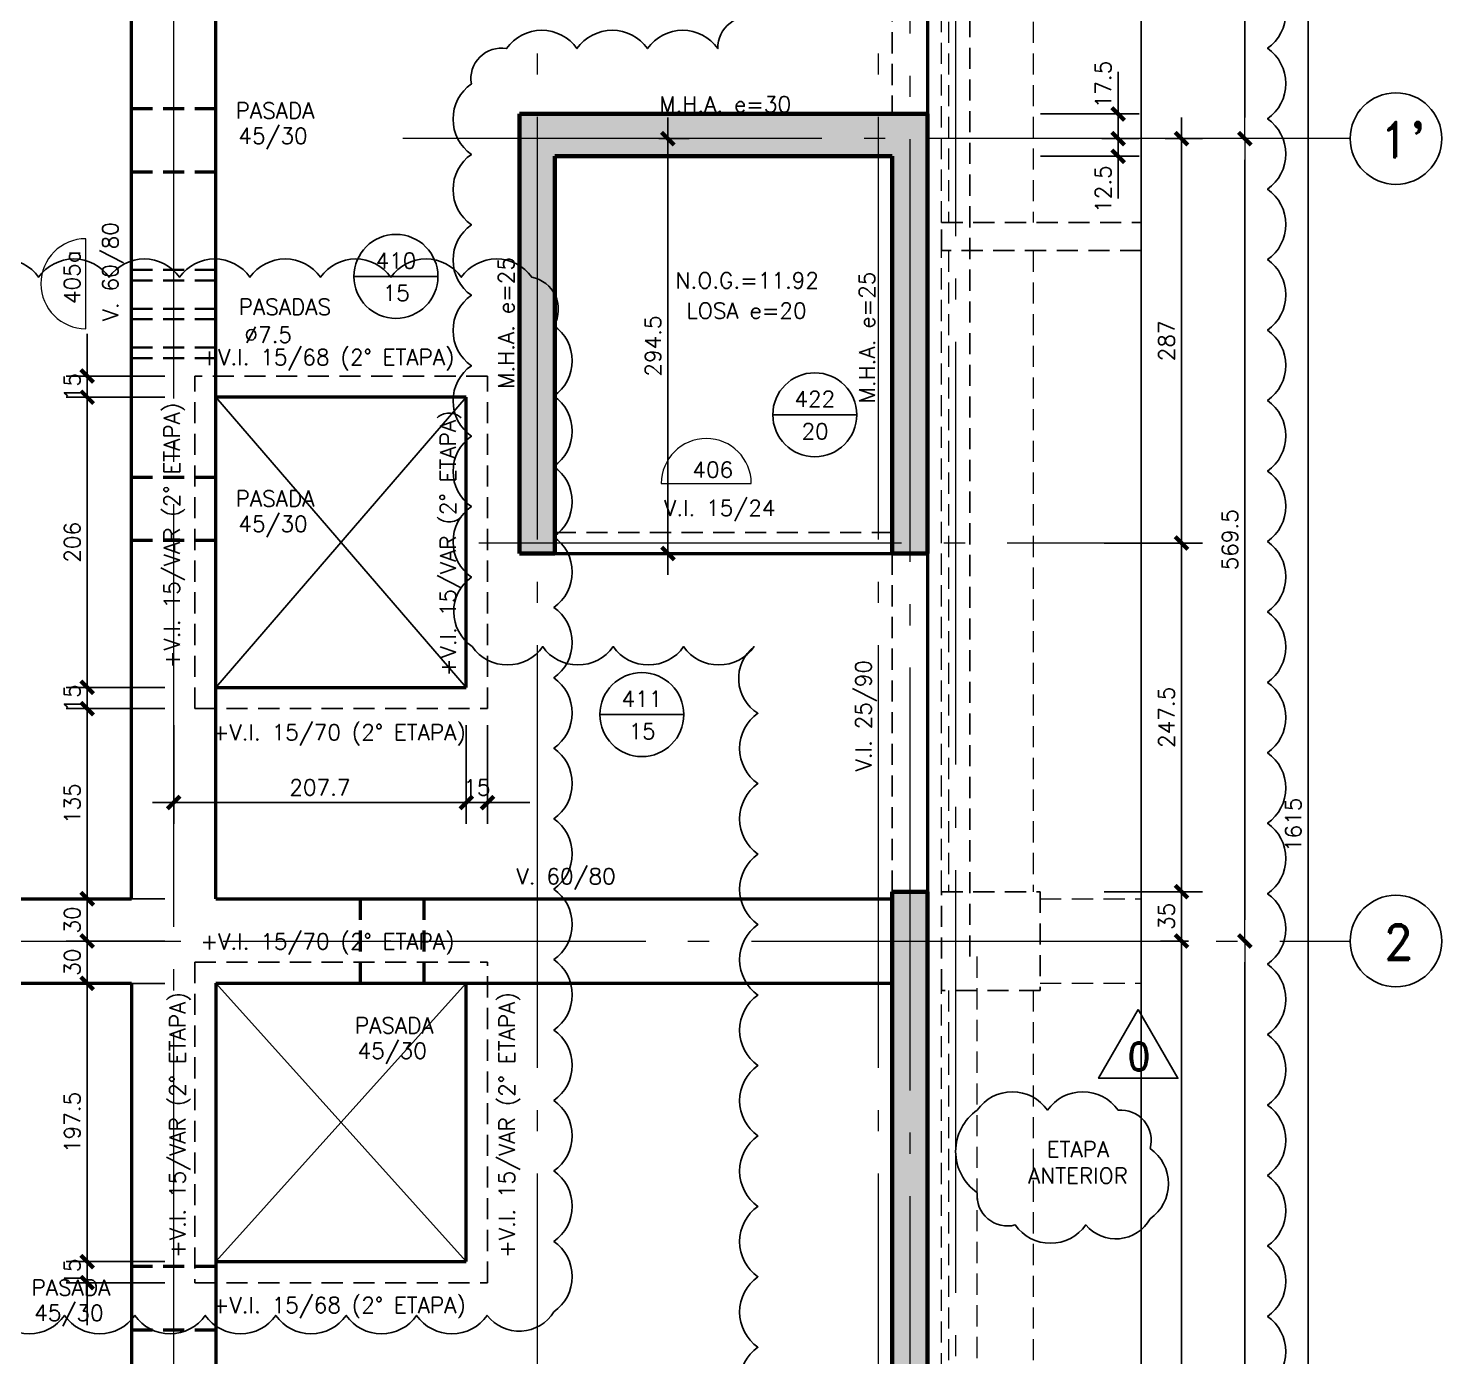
# Model space of a CAD drawing. Extents: x -4305 to 9892, y 67 to 16323.
# Drawn here: x 3632 to 4635, y 1843 to 2786 of the extents above; entities that cross this region are included whole.
import ezdxf
from ezdxf.enums import TextEntityAlignment as Align

# ---------------------------------------------------------------- set-up
doc = ezdxf.new("R2010")
doc.units = 0
doc.header["$LTSCALE"] = 30
doc.header["$MEASUREMENT"] = 0
doc.linetypes.add('DASHED', pattern=[0.75, 0.5, -0.25])
doc.linetypes.add('EJES', pattern=[12.5, 10, -1, 0.5, -1])
doc.layers.get('0').update_dxf_attribs({"linetype": 'CONTINUOUS'})
for name, color, linetype in [('RLA-BORDE DE LOSAS', 3, 'CONTINUOUS'), ('RLA-MURO INV DILATADO', 2, 'DASHED'), ('RLE-COTAS1', 2, 'CONTINUOUS'), ('RLE-LOSAS', 3, 'CONTINUOUS'), ('RLE-REVISION 0', 1, 'CONTINUOUS'), ('RLE-SEGMENTOS1', 2, 'DASHED'), ('RLE-VANOS', 1, 'CONTINUOUS')]:
    doc.layers.add(name, color=color, linetype=linetype)
for name, color, linetype, lineweight in [('RLE-COTAS', 2, 'CONTINUOUS', 9), ('RLE-EJE', 3, 'CONTINUOUS', 25), ('RLE-EJES', 1, 'EJES', 15), ('RLE-LOSA', 90, 'CONTINUOUS', 15), ('RLE-MURO', 170, 'CONTINUOUS', 25), ('RLE-PILAR', 5, 'CONTINUOUS', 25), ('RLE-PROYECCION', 2, 'DASHED', 15), ('RLE-SOLID', 252, 'CONTINUOUS', 15), ('RLE-TEXTO-1', 9, 'CONTINUOUS', 9), ('RLE-VIGA', 3, 'CONTINUOUS', 15)]:
    doc.layers.add(name, color=color, linetype=linetype, lineweight=lineweight)
doc.styles.add('ROMAND', font='romand', dxfattribs={"height": 31.5})
doc.styles.add('ROMANS', font='romans.shx', dxfattribs={"height": 11.25})
doc.linetypes.add('ZIGZAG', pattern='A,0.0001,-0.2,[131,ltypeshp.shx,S=0.2,R=0,X=-0.2,Y=0],-0.4,[131,ltypeshp.shx,S=0.2,R=180,X=0.2,Y=0],-0.2', length=0.8001)
doc.dimstyles.new('ING-50', dxfattribs={"dimscale": 50, "dimtxt": 0.27, "dimasz": 0.3, "dimexe": 0, "dimexo": 0, "dimgap": 0.1, "dimtad": 1, "dimdec": 1, "dimzin": 12, "dimdsep": 46, "dimtxsty": 'ROMANS', "dimblk": 'TICK1', "dimblk1": 'TICK1', "dimblk2": 'TICK1', "dimcen": 0.09, "dimclrd": 2, "dimclre": 1, "dimclrt": 3, "dimadec": 0, "dimazin": 0, "dimtfac": 1, "dimtdec": 0, "dimtix": 1, "dimtmove": 2, "dimatfit": 3, "dimldrblk": 'TICK1', "dimfxl": 0, "dimfxlon": 1, "dimtolj": 1, "dimtzin": 0, "dimarcsym": 0})

# ---------------------------------------------------------------- blocks, each defined once
blk = doc.blocks.new('TICK1')
at = {"color": 2}
for points in [[(0, 0), (-1, 0)], [(0, 0), (1, 0)]]:
    blk.add_lwpolyline(points, dxfattribs=at)
at = {"color": 2, "const_width": 0.2}
blk.add_lwpolyline([(-0.3, -0.3), (0.3, 0.3)], dxfattribs=at)
blk = doc.blocks.new('*D45')
at = {"layer": 'RLE-COTAS', "color": 2, "lineweight": -2, "transparency": 16777216}
blk.add_line((4540.5, 3012.9), (4540.5, 1427.9), dxfattribs=at)
at = {"layer": 'RLE-COTAS', "color": 2, "lineweight": -2, "transparency": 16777216, "xscale": 15, "yscale": 15, "zscale": 15}
for p, rotation in [((4540.5, 3027.9), 90), ((4540.5, 1412.9), 270)]:
    blk.add_blockref('TICK1', p, dxfattribs=dict(at, rotation=rotation))
at = {"layer": 'RLE-COTAS', "color": 3, "transparency": 16777216, "insert": (4529.9, 2220.4), "char_height": 11.25, "width": 44.301, "attachment_point": 5, "rotation": 90, "style": 'ROMANS'}
blk.add_mtext('\\A1;1615', dxfattribs=at)
blk = doc.blocks.new('*D46')
at = {"layer": 'RLE-COTAS', "color": 2, "lineweight": -2, "transparency": 16777216}
blk.add_line((4495.5, 2692.4), (4495.5, 2152.9), dxfattribs=at)
at = {"layer": 'RLE-COTAS', "color": 2, "lineweight": -2, "transparency": 16777216, "xscale": 15, "yscale": 15, "zscale": 15}
for p, rotation in [((4495.5, 2707.4), 90), ((4495.5, 2137.9), 270)]:
    blk.add_blockref('TICK1', p, dxfattribs=dict(at, rotation=rotation))
at = {"layer": 'RLE-COTAS', "color": 3, "transparency": 16777216, "insert": (4484.9, 2422.7), "char_height": 11.25, "width": 49.952, "attachment_point": 5, "rotation": 90, "style": 'ROMANS'}
blk.add_mtext('\\A1;569.5', dxfattribs=at)
blk = doc.blocks.new('*D47')
at = {"layer": 'RLE-COTAS', "color": 2, "lineweight": -2, "transparency": 16777216}
blk.add_line((4495.5, 2122.9), (4495.5, 1427.9), dxfattribs=at)
at = {"layer": 'RLE-COTAS', "color": 2, "lineweight": -2, "transparency": 16777216, "xscale": 15, "yscale": 15, "zscale": 15}
for p, rotation in [((4495.5, 2137.9), 90), ((4495.5, 1412.9), 270)]:
    blk.add_blockref('TICK1', p, dxfattribs=dict(at, rotation=rotation))
at = {"layer": 'RLE-COTAS', "color": 3, "transparency": 16777216, "insert": (4484.9, 1775.4), "char_height": 11.25, "width": 33.226, "attachment_point": 5, "rotation": 90, "style": 'ROMANS'}
blk.add_mtext('\\A1;725', dxfattribs=at)
blk = doc.blocks.new('*D64')
at = {"layer": 'RLE-COTAS', "color": 2, "lineweight": -2, "transparency": 16777216}
blk.add_line((4540.5, 3012.9), (4540.5, 1427.9), dxfattribs=at)
at = {"layer": 'RLE-COTAS', "color": 2, "lineweight": -2, "transparency": 16777216, "xscale": 15, "yscale": 15, "zscale": 15}
for p, rotation in [((4540.5, 3027.9), 90), ((4540.5, 1412.9), 270)]:
    blk.add_blockref('TICK1', p, dxfattribs=dict(at, rotation=rotation))
at = {"layer": 'RLE-COTAS', "color": 3, "transparency": 16777216, "insert": (4529.9, 2220.4), "char_height": 11.25, "width": 44.301, "attachment_point": 5, "rotation": 90, "style": 'ROMANS'}
blk.add_mtext('\\A1;1615', dxfattribs=at)
blk = doc.blocks.new('*D67')
at = {"layer": 'RLE-COTAS', "color": 2, "lineweight": -2, "transparency": 16777216}
blk.add_line((4495.5, 3002.9), (4495.5, 2722.4), dxfattribs=at)
at = {"layer": 'RLE-COTAS', "color": 2, "lineweight": -2, "transparency": 16777216, "xscale": 15, "yscale": 15, "zscale": 15}
for p, rotation in [((4495.5, 3017.9), 90), ((4495.5, 2707.4), 270)]:
    blk.add_blockref('TICK1', p, dxfattribs=dict(at, rotation=rotation))
at = {"layer": 'RLE-COTAS', "color": 3, "transparency": 16777216, "insert": (4484.9, 2862.7), "char_height": 11.25, "width": 49.952, "attachment_point": 5, "rotation": 90, "style": 'ROMANS'}
blk.add_mtext('\\A1;310.5', dxfattribs=at)
blk = doc.blocks.new('*D68')
at = {"layer": 'RLE-COTAS', "color": 2, "lineweight": -2, "transparency": 16777216}
blk.add_line((4495.5, 2692.4), (4495.5, 2152.9), dxfattribs=at)
at = {"layer": 'RLE-COTAS', "color": 2, "lineweight": -2, "transparency": 16777216, "xscale": 15, "yscale": 15, "zscale": 15}
for p, rotation in [((4495.5, 2707.4), 90), ((4495.5, 2137.9), 270)]:
    blk.add_blockref('TICK1', p, dxfattribs=dict(at, rotation=rotation))
at = {"layer": 'RLE-COTAS', "color": 3, "transparency": 16777216, "insert": (4484.9, 2422.7), "char_height": 11.25, "width": 49.952, "attachment_point": 5, "rotation": 90, "style": 'ROMANS'}
blk.add_mtext('\\A1;569.5', dxfattribs=at)
blk = doc.blocks.new('*D69')
at = {"layer": 'RLE-COTAS', "color": 2, "lineweight": -2, "transparency": 16777216}
blk.add_line((4495.5, 2122.9), (4495.5, 1427.9), dxfattribs=at)
at = {"layer": 'RLE-COTAS', "color": 2, "lineweight": -2, "transparency": 16777216, "xscale": 15, "yscale": 15, "zscale": 15}
for p, rotation in [((4495.5, 2137.9), 90), ((4495.5, 1412.9), 270)]:
    blk.add_blockref('TICK1', p, dxfattribs=dict(at, rotation=rotation))
at = {"layer": 'RLE-COTAS', "color": 3, "transparency": 16777216, "insert": (4484.9, 1775.4), "char_height": 11.25, "width": 33.226, "attachment_point": 5, "rotation": 90, "style": 'ROMANS'}
blk.add_mtext('\\A1;725', dxfattribs=at)
blk = doc.blocks.new('RLE-ETIQUETA-VIGA-NUMERADA - Numerada Normal Centro Arriba-1323725-4_')
at = {"layer": 'RLE-TEXTO-1'}
blk.add_line((-0.639, 0.75), (0.639, 0.75), dxfattribs=at)
blk.add_arc((0, 0.75), 0.639, 360, 180, dxfattribs=at)
blk = doc.blocks.new('*D17')
at = {"layer": 'RLE-COTAS1', "color": 1, "lineweight": -2, "transparency": 16777216}
for p, q in [((4439, 2707.4), (4465.5, 2707.4)), ((4395.5, 2420.4), (4465.5, 2420.4))]:
    blk.add_line(p, q, dxfattribs=at)
at = {"layer": 'RLE-COTAS1', "color": 2, "lineweight": -2, "transparency": 16777216}
blk.add_line((4450.5, 2692.4), (4450.5, 2435.4), dxfattribs=at)
at = {"layer": 'RLE-COTAS1', "color": 2, "lineweight": -2, "transparency": 16777216, "xscale": 15, "yscale": 15, "zscale": 15}
for p, rotation in [((4450.5, 2707.4), 90), ((4450.5, 2420.4), 270)]:
    blk.add_blockref('TICK1', p, dxfattribs=dict(at, rotation=rotation))
at = {"layer": 'RLE-COTAS1', "color": 3, "transparency": 16777216, "insert": (4439.9, 2563.9), "char_height": 11.25, "width": 49.952, "attachment_point": 5, "rotation": 90, "style": 'ROMANS'}
blk.add_mtext('\\A1;287', dxfattribs=at)
blk = doc.blocks.new('*D18')
at = {"layer": 'RLE-COTAS1', "color": 1, "lineweight": -2, "transparency": 16777216}
for p, q in [((4395.5, 2420.4), (4465.5, 2420.4)), ((4395.5, 2172.9), (4465.5, 2172.9))]:
    blk.add_line(p, q, dxfattribs=at)
at = {"layer": 'RLE-COTAS1', "color": 2, "lineweight": -2, "transparency": 16777216}
blk.add_line((4450.5, 2405.4), (4450.5, 2187.9), dxfattribs=at)
at = {"layer": 'RLE-COTAS1', "color": 2, "lineweight": -2, "transparency": 16777216, "xscale": 15, "yscale": 15, "zscale": 15}
for p, rotation in [((4450.5, 2420.4), 90), ((4450.5, 2172.9), 270)]:
    blk.add_blockref('TICK1', p, dxfattribs=dict(at, rotation=rotation))
at = {"layer": 'RLE-COTAS1', "color": 3, "transparency": 16777216, "insert": (4439.9, 2296.7), "char_height": 11.25, "width": 33.226, "attachment_point": 5, "rotation": 90, "style": 'ROMANS'}
blk.add_mtext('\\A1;247.5', dxfattribs=at)
blk = doc.blocks.new('*D19')
at = {"layer": 'RLE-COTAS1', "color": 2, "lineweight": -2, "transparency": 16777216}
for p, q in [((4450.5, 2187.9), (4450.5, 2202.9)), ((4450.5, 2172.9), (4450.5, 2137.9)), ((4450.5, 2122.9), (4450.5, 2107.9))]:
    blk.add_line(p, q, dxfattribs=at)
at = {"layer": 'RLE-COTAS1', "color": 1, "lineweight": -2, "transparency": 16777216}
for p, q in [((4395.5, 2172.9), (4465.5, 2172.9)), ((4455.5, 2137.9), (4435.5, 2137.9))]:
    blk.add_line(p, q, dxfattribs=at)
at = {"layer": 'RLE-COTAS1', "color": 2, "lineweight": -2, "transparency": 16777216, "xscale": 15, "yscale": 15, "zscale": 15}
for p, rotation in [((4450.5, 2172.9), 270), ((4450.5, 2137.9), 90)]:
    blk.add_blockref('TICK1', p, dxfattribs=dict(at, rotation=rotation))
at = {"layer": 'RLE-COTAS1', "color": 3, "transparency": 16777216, "insert": (4439.9, 2155.4), "char_height": 11.25, "width": 22.151, "attachment_point": 5, "rotation": 90, "style": 'ROMANS'}
blk.add_mtext('\\A1;35', dxfattribs=at)
blk = doc.blocks.new('*D35')
at = {"layer": 'RLE-COTAS1', "color": 1, "lineweight": -2, "transparency": 16777216}
for p, q in [((4079.6, 2707.4), (4101, 2707.4)), ((4031, 2412.9), (4101, 2412.9))]:
    blk.add_line(p, q, dxfattribs=at)
at = {"layer": 'RLE-COTAS1', "color": 2, "lineweight": -2, "transparency": 16777216}
blk.add_line((4086, 2427.9), (4086, 2692.4), dxfattribs=at)
at = {"layer": 'RLE-COTAS1', "color": 2, "lineweight": -2, "transparency": 16777216, "xscale": 15, "yscale": 15, "zscale": 15}
for p, rotation in [((4086, 2707.4), 90), ((4086, 2412.9), 270)]:
    blk.add_blockref('TICK1', p, dxfattribs=dict(at, rotation=rotation))
at = {"layer": 'RLE-COTAS1', "color": 3, "transparency": 16777216, "insert": (4075.4, 2560.2), "char_height": 11.25, "width": 49.952, "attachment_point": 5, "rotation": 90, "style": 'ROMANS'}
blk.add_mtext('\\A1;294.5', dxfattribs=at)
blk = doc.blocks.new('*D42')
at = {"layer": 'RLE-COTAS', "color": 2, "lineweight": -2, "transparency": 16777216}
blk.add_line((4450.5, 2122.9), (4450.5, 1517.9), dxfattribs=at)
at = {"layer": 'RLE-COTAS', "color": 2, "lineweight": -2, "transparency": 16777216, "xscale": 15, "yscale": 15, "zscale": 15}
for p, rotation in [((4450.5, 2137.9), 90), ((4450.5, 1502.9), 270)]:
    blk.add_blockref('TICK1', p, dxfattribs=dict(at, rotation=rotation))
at = {"layer": 'RLE-COTAS', "color": 3, "transparency": 16777216, "insert": (4439.9, 1820.4), "char_height": 11.25, "width": 33.226, "attachment_point": 5, "rotation": 90, "style": 'ROMANS'}
blk.add_mtext('\\A1;635', dxfattribs=at)
blk = doc.blocks.new('*D89')
at = {"layer": 'RLE-COTAS1', "color": 2, "lineweight": -2, "transparency": 16777216}
for p, q in [((4405.5, 2722.4), (4405.5, 2737.4)), ((4405.5, 2707.4), (4405.5, 2694.9)), ((4405.5, 2679.9), (4405.5, 2664.9))]:
    blk.add_line(p, q, dxfattribs=at)
at = {"layer": 'RLE-COTAS1', "color": 1, "lineweight": -2, "transparency": 16777216}
for p, q in [((4394, 2707.4), (4420.5, 2707.4)), ((4350.5, 2694.9), (4420.5, 2694.9))]:
    blk.add_line(p, q, dxfattribs=at)
at = {"layer": 'RLE-COTAS1', "color": 2, "lineweight": -2, "transparency": 16777216, "xscale": 15, "yscale": 15, "zscale": 15}
for p, rotation in [((4405.5, 2707.4), 270), ((4405.5, 2694.9), 90)]:
    blk.add_blockref('TICK1', p, dxfattribs=dict(at, rotation=rotation))
at = {"layer": 'RLE-COTAS1', "color": 3, "transparency": 16777216, "insert": (4394.9, 2671.6), "char_height": 11.25, "width": 49.952, "attachment_point": 5, "rotation": 90, "style": 'ROMANS'}
blk.add_mtext('\\A1;12.5', dxfattribs=at)
blk = doc.blocks.new('*D90')
at = {"layer": 'RLE-COTAS1', "color": 2, "lineweight": -2, "transparency": 16777216}
for p, q in [((4405.5, 2739.9), (4405.5, 2754.9)), ((4405.5, 2707.4), (4405.5, 2724.9)), ((4405.5, 2692.4), (4405.5, 2677.4))]:
    blk.add_line(p, q, dxfattribs=at)
at = {"layer": 'RLE-COTAS1', "color": 1, "lineweight": -2, "transparency": 16777216}
for p, q in [((4350.5, 2724.9), (4420.5, 2724.9)), ((4394, 2707.4), (4420.5, 2707.4))]:
    blk.add_line(p, q, dxfattribs=at)
at = {"layer": 'RLE-COTAS1', "color": 2, "lineweight": -2, "transparency": 16777216, "xscale": 15, "yscale": 15, "zscale": 15}
for p, rotation in [((4405.5, 2724.9), 270), ((4405.5, 2707.4), 90)]:
    blk.add_blockref('TICK1', p, dxfattribs=dict(at, rotation=rotation))
at = {"layer": 'RLE-COTAS1', "color": 3, "transparency": 16777216, "insert": (4394.9, 2745.8), "char_height": 11.25, "width": 49.952, "attachment_point": 5, "rotation": 90, "style": 'ROMANS'}
blk.add_mtext('\\A1;17.5', dxfattribs=at)
blk = doc.blocks.new('losa-ne')
at = {"color": 5, "linetype": 'Continuous'}
blk.add_line((-29.8, 0), (29.7, 0), dxfattribs=at)
at = {"color": 3, "linetype": 'Continuous'}
blk.add_circle((0, 0), 29.8, dxfattribs=at)
at = {"color": 3, "linetype": 'Continuous', "style": 'ROMANS'}
for tag, p in [('N%%DL', (0, 5.6)), ('ESP', (0.2, -17.4))]:
    blk.add_attdef(tag, text='', height=11.2, dxfattribs=at).set_placement(p, align=Align.CENTER)
blk = doc.blocks.new('*D107')
at = {"layer": 'RLE-COTAS1', "color": 2, "lineweight": -2, "transparency": 16777216}
for p, q in [((3673.8, 2553.9), (3673.8, 2568.9)), ((3673.8, 2523.9), (3673.8, 2538.9)), ((3673.8, 2508.9), (3673.8, 2493.9))]:
    blk.add_line(p, q, dxfattribs=at)
at = {"layer": 'RLE-COTAS1', "color": 1, "lineweight": -2, "transparency": 16777216}
for p, q in [((3728.8, 2538.9), (3658.8, 2538.9)), ((3728.8, 2523.9), (3658.8, 2523.9))]:
    blk.add_line(p, q, dxfattribs=at)
at = {"layer": 'RLE-COTAS1', "color": 2, "lineweight": -2, "transparency": 16777216, "xscale": 15, "yscale": 15, "zscale": 15}
for p, rotation in [((3673.8, 2538.9), 270), ((3673.8, 2523.9), 90)]:
    blk.add_blockref('TICK1', p, dxfattribs=dict(at, rotation=rotation))
at = {"layer": 'RLE-COTAS1', "color": 3, "transparency": 16777216, "insert": (3663.2, 2531.4), "char_height": 11.25, "attachment_point": 5, "rotation": 90, "style": 'ROMANS'}
blk.add_mtext('\\A1;15', dxfattribs=at)
blk = doc.blocks.new('*D108')
at = {"layer": 'RLE-COTAS1', "color": 1, "lineweight": -2, "transparency": 16777216}
for p, q in [((3728.8, 2523.9), (3658.8, 2523.9)), ((3728.8, 2317.9), (3658.8, 2317.9))]:
    blk.add_line(p, q, dxfattribs=at)
at = {"layer": 'RLE-COTAS1', "color": 2, "lineweight": -2, "transparency": 16777216}
blk.add_line((3673.8, 2332.9), (3673.8, 2508.9), dxfattribs=at)
at = {"layer": 'RLE-COTAS1', "color": 2, "lineweight": -2, "transparency": 16777216, "xscale": 15, "yscale": 15, "zscale": 15}
for p, rotation in [((3673.8, 2523.9), 90), ((3673.8, 2317.9), 270)]:
    blk.add_blockref('TICK1', p, dxfattribs=dict(at, rotation=rotation))
at = {"layer": 'RLE-COTAS1', "color": 3, "transparency": 16777216, "insert": (3663.2, 2420.9), "char_height": 11.25, "attachment_point": 5, "rotation": 90, "style": 'ROMANS'}
blk.add_mtext('\\A1;206', dxfattribs=at)
blk = doc.blocks.new('*D110')
at = {"layer": 'RLE-COTAS1', "color": 2, "lineweight": -2, "transparency": 16777216}
for p, q in [((3673.8, 2332.9), (3673.8, 2347.9)), ((3673.8, 2302.9), (3673.8, 2317.9)), ((3673.8, 2287.9), (3673.8, 2272.9))]:
    blk.add_line(p, q, dxfattribs=at)
at = {"layer": 'RLE-COTAS1', "color": 1, "lineweight": -2, "transparency": 16777216}
for p, q in [((3728.8, 2317.9), (3658.8, 2317.9)), ((3728.8, 2302.9), (3658.8, 2302.9))]:
    blk.add_line(p, q, dxfattribs=at)
at = {"layer": 'RLE-COTAS1', "color": 2, "lineweight": -2, "transparency": 16777216, "xscale": 15, "yscale": 15, "zscale": 15}
for p, rotation in [((3673.8, 2317.9), 270), ((3673.8, 2302.9), 90)]:
    blk.add_blockref('TICK1', p, dxfattribs=dict(at, rotation=rotation))
at = {"layer": 'RLE-COTAS1', "color": 3, "transparency": 16777216, "insert": (3663.2, 2310.4), "char_height": 11.25, "attachment_point": 5, "rotation": 90, "style": 'ROMANS'}
blk.add_mtext('\\A1;15', dxfattribs=at)
blk = doc.blocks.new('*D111')
at = {"layer": 'RLE-COTAS1', "color": 1, "lineweight": -2, "transparency": 16777216}
for p, q in [((3728.8, 2302.9), (3658.8, 2302.9)), ((3728.8, 2167.9), (3658.8, 2167.9))]:
    blk.add_line(p, q, dxfattribs=at)
at = {"layer": 'RLE-COTAS1', "color": 2, "lineweight": -2, "transparency": 16777216}
blk.add_line((3673.8, 2182.9), (3673.8, 2287.9), dxfattribs=at)
at = {"layer": 'RLE-COTAS1', "color": 2, "lineweight": -2, "transparency": 16777216, "xscale": 15, "yscale": 15, "zscale": 15}
for p, rotation in [((3673.8, 2302.9), 90), ((3673.8, 2167.9), 270)]:
    blk.add_blockref('TICK1', p, dxfattribs=dict(at, rotation=rotation))
at = {"layer": 'RLE-COTAS1', "color": 3, "transparency": 16777216, "insert": (3663.2, 2235.4), "char_height": 11.25, "attachment_point": 5, "rotation": 90, "style": 'ROMANS'}
blk.add_mtext('\\A1;135', dxfattribs=at)
blk = doc.blocks.new('*D112')
at = {"layer": 'RLE-COTAS1', "color": 2, "lineweight": -2, "transparency": 16777216}
for p, q in [((3673.8, 2152.9), (3673.8, 2167.9)), ((3673.8, 2107.9), (3673.8, 2137.9)), ((3673.8, 2092.9), (3673.8, 2077.9))]:
    blk.add_line(p, q, dxfattribs=at)
at = {"layer": 'RLE-COTAS1', "color": 1, "lineweight": -2, "transparency": 16777216}
for p, q in [((3728.8, 2137.9), (3658.8, 2137.9)), ((3728.8, 2107.9), (3658.8, 2107.9))]:
    blk.add_line(p, q, dxfattribs=at)
at = {"layer": 'RLE-COTAS1', "color": 2, "lineweight": -2, "transparency": 16777216, "xscale": 15, "yscale": 15, "zscale": 15}
for p, rotation in [((3673.8, 2137.9), 270), ((3673.8, 2107.9), 90)]:
    blk.add_blockref('TICK1', p, dxfattribs=dict(at, rotation=rotation))
at = {"layer": 'RLE-COTAS1', "color": 3, "transparency": 16777216, "insert": (3663.2, 2122.9), "char_height": 11.25, "attachment_point": 5, "rotation": 90, "style": 'ROMANS'}
blk.add_mtext('\\A1;30', dxfattribs=at)
blk = doc.blocks.new('*D113')
at = {"layer": 'RLE-COTAS1', "color": 2, "lineweight": -2, "transparency": 16777216}
for p, q in [((3673.8, 1925.4), (3673.8, 1940.4)), ((3673.8, 1895.4), (3673.8, 1910.4)), ((3673.8, 1880.4), (3673.8, 1865.4))]:
    blk.add_line(p, q, dxfattribs=at)
at = {"layer": 'RLE-COTAS1', "color": 1, "lineweight": -2, "transparency": 16777216}
for p, q in [((3728.8, 1910.4), (3658.8, 1910.4)), ((3728.8, 1895.4), (3658.8, 1895.4))]:
    blk.add_line(p, q, dxfattribs=at)
at = {"layer": 'RLE-COTAS1', "color": 2, "lineweight": -2, "transparency": 16777216, "xscale": 15, "yscale": 15, "zscale": 15}
for p, rotation in [((3673.8, 1910.4), 270), ((3673.8, 1895.4), 90)]:
    blk.add_blockref('TICK1', p, dxfattribs=dict(at, rotation=rotation))
at = {"layer": 'RLE-COTAS1', "color": 3, "transparency": 16777216, "insert": (3663.2, 1902.9), "char_height": 11.25, "attachment_point": 5, "rotation": 90, "style": 'ROMANS'}
blk.add_mtext('\\A1;15', dxfattribs=at)
blk = doc.blocks.new('*D106')
at = {"layer": 'RLE-COTAS1', "color": 1, "lineweight": -2, "transparency": 16777216}
for p, q in [((3728.8, 2107.9), (3658.8, 2107.9)), ((3728.8, 1910.4), (3658.8, 1910.4))]:
    blk.add_line(p, q, dxfattribs=at)
at = {"layer": 'RLE-COTAS1', "color": 2, "lineweight": -2, "transparency": 16777216}
blk.add_line((3673.8, 1925.4), (3673.8, 2092.9), dxfattribs=at)
at = {"layer": 'RLE-COTAS1', "color": 2, "lineweight": -2, "transparency": 16777216, "xscale": 15, "yscale": 15, "zscale": 15}
for p, rotation in [((3673.8, 2107.9), 90), ((3673.8, 1910.4), 270)]:
    blk.add_blockref('TICK1', p, dxfattribs=dict(at, rotation=rotation))
at = {"layer": 'RLE-COTAS1', "color": 3, "transparency": 16777216, "insert": (3663.2, 2009.2), "char_height": 11.25, "attachment_point": 5, "rotation": 90, "style": 'ROMANS'}
blk.add_mtext('\\A1;197.5', dxfattribs=at)
blk = doc.blocks.new('*D109')
at = {"layer": 'RLE-COTAS1', "color": 2, "lineweight": -2, "transparency": 16777216}
for p, q in [((3673.8, 2182.9), (3673.8, 2197.9)), ((3673.8, 2137.9), (3673.8, 2167.9)), ((3673.8, 2122.9), (3673.8, 2107.9))]:
    blk.add_line(p, q, dxfattribs=at)
at = {"layer": 'RLE-COTAS1', "color": 1, "lineweight": -2, "transparency": 16777216}
for p, q in [((3728.8, 2167.9), (3658.8, 2167.9)), ((3728.8, 2137.9), (3658.8, 2137.9))]:
    blk.add_line(p, q, dxfattribs=at)
at = {"layer": 'RLE-COTAS1', "color": 2, "lineweight": -2, "transparency": 16777216, "xscale": 15, "yscale": 15, "zscale": 15}
for p, rotation in [((3673.8, 2167.9), 270), ((3673.8, 2137.9), 90)]:
    blk.add_blockref('TICK1', p, dxfattribs=dict(at, rotation=rotation))
at = {"layer": 'RLE-COTAS1', "color": 3, "transparency": 16777216, "insert": (3663.2, 2152.9), "char_height": 11.25, "attachment_point": 5, "rotation": 90, "style": 'ROMANS'}
blk.add_mtext('\\A1;30', dxfattribs=at)
blk = doc.blocks.new('*D114')
at = {"layer": 'RLE-COTAS1', "color": 1, "lineweight": -2, "transparency": 16777216}
for p, q in [((3735.2, 2291.2), (3735.2, 2221.2)), ((3942.9, 2291.2), (3942.9, 2221.2))]:
    blk.add_line(p, q, dxfattribs=at)
at = {"layer": 'RLE-COTAS1', "color": 2, "lineweight": -2, "transparency": 16777216}
blk.add_line((3750.2, 2236.2), (3927.9, 2236.2), dxfattribs=at)
at = {"layer": 'RLE-COTAS1', "color": 2, "lineweight": -2, "transparency": 16777216, "xscale": 15, "yscale": 15, "zscale": 15, "rotation": 180}
blk.add_blockref('TICK1', (3735.2, 2236.2), dxfattribs=at)
at = {"layer": 'RLE-COTAS1', "color": 2, "lineweight": -2, "transparency": 16777216, "xscale": 15, "yscale": 15, "zscale": 15}
blk.add_blockref('TICK1', (3942.9, 2236.2), dxfattribs=at)
at = {"layer": 'RLE-COTAS1', "color": 3, "transparency": 16777216, "insert": (3839, 2246.9), "char_height": 11.25, "attachment_point": 5, "style": 'ROMANS'}
blk.add_mtext('\\A1;207.7', dxfattribs=at)
blk = doc.blocks.new('*D115')
at = {"layer": 'RLE-COTAS1', "color": 1, "lineweight": -2, "transparency": 16777216}
for p, q in [((3942.9, 2291.2), (3942.9, 2221.2)), ((3957.9, 2291.2), (3957.9, 2221.2))]:
    blk.add_line(p, q, dxfattribs=at)
at = {"layer": 'RLE-COTAS1', "color": 2, "lineweight": -2, "transparency": 16777216}
for p, q in [((3927.9, 2236.2), (3912.9, 2236.2)), ((3942.9, 2236.2), (3957.9, 2236.2)), ((3972.9, 2236.2), (3987.9, 2236.2))]:
    blk.add_line(p, q, dxfattribs=at)
at = {"layer": 'RLE-COTAS1', "color": 2, "lineweight": -2, "transparency": 16777216, "xscale": 15, "yscale": 15, "zscale": 15}
blk.add_blockref('TICK1', (3942.9, 2236.2), dxfattribs=at)
at = {"layer": 'RLE-COTAS1', "color": 2, "lineweight": -2, "transparency": 16777216, "xscale": 15, "yscale": 15, "zscale": 15, "rotation": 180}
blk.add_blockref('TICK1', (3957.9, 2236.2), dxfattribs=at)
at = {"layer": 'RLE-COTAS1', "color": 3, "transparency": 16777216, "insert": (3950.4, 2246.9), "char_height": 11.25, "attachment_point": 5, "style": 'ROMANS'}
blk.add_mtext('\\A1;15', dxfattribs=at)
blk = doc.blocks.new('rev-1')
at = {"color": 3}
blk.add_lwpolyline([(-0.1, 31.3), (-28.3, -17.5), (28, -17.5), (-0.1, 31.3)], dxfattribs=at)
at = {"color": 5, "linetype": 'Continuous', "style": 'ROMAND'}
blk.add_attdef('1', text='', height=20, dxfattribs=at).set_placement((0.4, -12), align=Align.CENTER)
blk = doc.blocks.new('A$C6F53220D')
at = {"layer": 'RLA-BORDE DE LOSAS', "color": 1, "linetype": 'ZIGZAG'}
blk.add_line((141.7, -1270), (141.7, 495), dxfattribs=at)
at = {"layer": 'RLA-MURO INV DILATADO', "color": 1, "linetype": 'DASHED'}
blk.add_line((20, -521), (20, 360), dxfattribs=at)
at = {"layer": 'RLE-LOSA', "color": 1, "linetype": 'DASHED'}
for p, q in [((0, 0), (0, 345)), ((0, -475), (0, -20)), ((0, -1200), (0, -545))]:
    blk.add_line(p, q, dxfattribs=at)
at = {"layer": 'RLE-MURO', "color": 1, "linetype": 'DASHED'}
for p, q in [((0, 0), (141.7, 0)), ((0, -20), (0, 0)), ((141.7, -20), (0, -20))]:
    blk.add_line(p, q, dxfattribs=at)
at = {"layer": 'RLE-PILAR', "color": 1, "linetype": 'DASHED'}
for p, q in [((0, -475), (70, -475)), ((0, -545), (0, -475)), ((70, -475), (70, -545)), ((70, -545), (0, -545))]:
    blk.add_line(p, q, dxfattribs=at)
at = {"layer": 'RLE-PROYECCION', "color": 1, "linetype": 'DASHED'}
blk.add_line((25, -521), (25, -1135), dxfattribs=at)
at = {"layer": 'RLE-VIGA', "color": 1, "linetype": 'DASHED'}
for p, q in [((5, 345), (5, 0)), ((65, 345), (65, 0)), ((5, -20), (5, -475)), ((65, -20), (65, -475)), ((70, -480), (141.7, -480)), ((70, -540), (141.7, -540)), ((5, -545), (5, -1200)), ((65, -545), (65, -1200))]:
    blk.add_line(p, q, dxfattribs=at)

msp = doc.modelspace()

# ---------------------------------------------------------------- hatches: boundary and pattern name
at = {"layer": 'RLE-SOLID', "lineweight": 25}
for points in [[(3980.699, 2412.917), (4005.699, 2412.917), (4005.699, 2724.932), (3980.699, 2724.932)], [(4270.2, 2694.932), (4270.2, 2724.932), (4005.699, 2724.932), (4005.699, 2694.932), (4245.2, 2694.932)], [(4270.2, 2412.933), (4270.2, 2694.932), (4245.2, 2694.932), (4245.2, 2412.933), (4253.356, 2412.933)], [(4245.2, 1377.933), (4270.2, 1377.933), (4270.2, 2172.933), (4245.2, 2172.933), (4245.2, 1495.732)]]:
    msp.add_hatch(color=256, dxfattribs=at).paths.add_polyline_path(points)

# ---------------------------------------------------------------- linework, layer by layer
at = {"layer": 'RLE-EJE'}
for centre in [(4602.699, 2707.432), (4602.699, 2137.933)]:
    msp.add_circle(centre, 32.5, dxfattribs=at)
at = {"layer": 'RLE-EJES', "linetype": 'EJES', "lineweight": 9}
for p, q in [((3993.199, 3472.933), (3993.199, 967.933)), ((4235.199, 3472.933), (4235.199, 967.933)), ((4257.7, 3456.963), (4257.7, 983.583)), ((4290.2, 3313.217), (4290.2, 1007.115)), ((4570.199, 2707.432), (3897.843, 2707.432)), ((3951.873, 2420.437), (4420.345, 2420.437)), ((770.199, 2137.933), (4570.199, 2137.933))]:
    msp.add_line(p, q, dxfattribs=at)
at = {"layer": 'RLE-EJES', "linetype": 'EJES'}
msp.add_line((3735.2, 1022.933), (3735.2, 3422.933), dxfattribs=at)
at = {"layer": 'RLE-LOSA', "color": 3, "lineweight": 50}
for p, q in [((4270.199, 2992.933), (4270.199, 2724.932)), ((3942.9, 2523.933), (3765.2, 2523.933)), ((3942.9, 2317.933), (3942.9, 2523.933)), ((4005.699, 2412.917), (4245.2, 2412.917)), ((4270.199, 2412.933), (4270.199, 2172.933)), ((3765.2, 2317.933), (3942.9, 2317.933)), ((3942.9, 1910.433), (3942.9, 2107.933)), ((3765.2, 1910.433), (3942.9, 1910.433))]:
    msp.add_line(p, q, dxfattribs=at)
at = {"layer": 'RLE-MURO', "lineweight": 70}
for p, q in [((3980.699, 2412.917), (3980.699, 2724.932)), ((3980.699, 2724.932), (4270.2, 2724.932)), ((4270.2, 2724.932), (4270.2, 2412.933)), ((4005.699, 2694.932), (4005.699, 2412.917)), ((4245.2, 2694.932), (4005.699, 2694.932)), ((4245.2, 2412.933), (4245.2, 2694.932)), ((4005.699, 2412.917), (3980.699, 2412.917)), ((4270.2, 2412.933), (4245.2, 2412.933)), ((4245.2, 1377.933), (4245.2, 2172.933)), ((4245.2, 2172.933), (4270.2, 2172.933)), ((4270.2, 2172.933), (4270.2, 1377.933))]:
    msp.add_line(p, q, dxfattribs=at)
at = {"layer": 'RLE-REVISION 0'}
for points in [[(4511.551, 1821.517, 0.52056705), (4511.551, 1871.517, 0.52056705), (4511.551, 1921.517, 0.52056705), (4511.551, 1971.517, 0.52056705), (4511.551, 2021.517, 0.52056705), (4511.551, 2071.517, 0.52056705), (4511.551, 2121.517, 0.52056705), (4511.551, 2171.517, 0.52056705), (4511.551, 2221.517, 0.52056705), (4511.551, 2271.517, 0.52056705), (4511.551, 2321.517, 0.52056705), (4511.551, 2371.517, 0.52056705), (4511.551, 2421.517, 0.52056705), (4511.551, 2471.517, 0.52056705), (4511.551, 2521.517, 0.52056705), (4511.551, 2571.517, 0.52056705), (4511.551, 2621.517, 0.52056705), (4511.551, 2671.517, 0.52056705), (4511.551, 2721.517, 0.52056705), (4511.551, 2771.517, 0.52056705), (4511.551, 2821.517, 0.52056705)], [(4149.879, 2792.85, 0.52056705), (4121.443, 2771.285, 0.52056705), (4071.443, 2771.285, 0.52056705), (4021.443, 2771.285, 0.52056705), (3971.443, 2771.285, 0.52056705), (3946.494, 2746.234, 0.52056705), (3946.494, 2696.234, 0.52056705), (3946.494, 2646.234, 0.52056705), (3946.494, 2596.234, 0.52056705), (3946.494, 2546.234, 0.52056705), (3946.494, 2496.234, 0.52056705), (3946.494, 2446.234, 0.52056705), (3946.494, 2396.234, 0.52056705), (3947.119, 2346.859, 0.52056705), (3997.119, 2346.859, 0.52056705), (4047.119, 2346.859, 0.52056705), (4097.119, 2346.859, 0.52056705), (4147.119, 2346.859, 0.52056705), (4149.879, 2299.619, 0.52056705), (4149.879, 2249.619, 0.52056705), (4149.879, 2199.619, 0.52056705), (4149.879, 2149.619, 0.52056705), (4149.879, 2099.619, 0.52056705), (4149.879, 2049.619, 0.52056705), (4149.879, 1999.619, 0.52056705), (4149.879, 1949.619, 0.52056705), (4149.879, 1899.619, 0.52056705), (4149.879, 1849.619, 0.52056705), (4149.879, 1799.619, 0.52056705)], [(3589.338, 2609.024, -0.52056705), (3639.338, 2609.024, -0.52056705), (3689.338, 2609.024, -0.52056705), (3739.338, 2609.024, -0.52056705), (3789.338, 2609.024, -0.52056705), (3839.338, 2609.024, -0.52056705), (3889.338, 2609.024, -0.52056705), (3939.338, 2609.024, -0.52056705), (3989.338, 2609.024, -0.52056705), (4005.059, 2574.745, -0.52056705), (4005.059, 2524.745, -0.52056705), (4005.059, 2474.745, -0.52056705), (4005.059, 2424.745, -0.52056705), (4005.059, 2374.745, -0.52056705), (4005.059, 2324.745, -0.52056705), (4005.059, 2274.745, -0.52056705), (4005.059, 2224.745, -0.52056705), (4005.059, 2174.745, -0.52056705), (4005.059, 2124.745, -0.52056705), (4005.059, 2074.745, -0.52056705), (4005.059, 2024.745, -0.52056705), (4005.059, 1974.745, -0.52056705), (4005.059, 1924.745, -0.52056705), (4005.059, 1874.745, -0.52056705), (3957.642, 1872.162, -0.52056705), (3907.642, 1872.162, -0.52056705), (3857.642, 1872.162, -0.52056705), (3807.642, 1872.162, -0.52056705), (3757.642, 1872.162, -0.52056705), (3707.642, 1872.162, -0.52056705), (3657.642, 1872.162, -0.52056705), (3607.642, 1872.162, -0.52056705)]]:
    msp.add_lwpolyline(points, format="xyb", dxfattribs=at)
msp.add_lwpolyline([(4305.444, 2017.904, -0.52056705), (4355.444, 2017.904, -0.52056705), (4405.444, 2017.904, -0.52056705), (4428.25, 1990.71, -0.52056705), (4428.25, 1940.71, -0.52056705), (4382.534, 1936.426, -0.52056705), (4332.534, 1936.426, -0.52056705), (4305.444, 1959.336, -0.52056705)], format="xyb", close=True, dxfattribs=at)
at = {"layer": 'RLE-SEGMENTOS1', "lineweight": 25}
for p, q in [((4245.2, 3007.933), (4245.2, 2724.932)), ((3957.9, 2538.933), (3750.2, 2538.933)), ((3750.2, 2302.933), (3750.2, 2538.933)), ((3957.9, 2302.933), (3957.9, 2538.933)), ((4005.699, 2427.917), (4245.2, 2427.917)), ((4245.2, 2172.933), (4245.2, 2412.933)), ((3750.2, 2302.933), (3957.9, 2302.933)), ((3750.2, 2122.933), (3957.9, 2122.933)), ((3750.2, 2122.933), (3750.2, 1895.433)), ((3957.9, 1895.433), (3957.9, 2122.933)), ((3750.2, 1895.433), (3957.9, 1895.433))]:
    msp.add_line(p, q, dxfattribs=at)
at = {"layer": 'RLE-SEGMENTOS1', "lineweight": 50}
for p, q in [((3705.2, 2728.733), (3765.2, 2728.733)), ((3705.2, 2683.733), (3765.2, 2683.733)), ((3705.2, 2467.133), (3765.2, 2467.133)), ((3765.2, 2422.133), (3705.2, 2422.133)), ((3867.7, 2107.933), (3867.7, 2167.933)), ((3912.7, 2167.933), (3912.7, 2107.933)), ((3705.2, 1907.094), (3765.2, 1907.094)), ((3705.2, 1862.094), (3765.2, 1862.094))]:
    msp.add_line(p, q, dxfattribs=at)
at = {"layer": 'RLE-SEGMENTOS1', "lineweight": 35}
for p, q in [((3765.2, 2614.183), (3705.2, 2614.183)), ((3765.2, 2606.683), (3705.2, 2606.683)), ((3765.2, 2586.683), (3705.2, 2586.683)), ((3765.2, 2579.183), (3705.2, 2579.183)), ((3765.2, 2559.183), (3705.2, 2559.183)), ((3765.2, 2551.683), (3705.2, 2551.683))]:
    msp.add_line(p, q, dxfattribs=at)
at = {"layer": 'RLE-VANOS'}
for p, q in [((3765.2, 2523.933), (3942.9, 2317.933)), ((3765.2, 2317.933), (3942.9, 2523.933)), ((3942.9, 1910.433), (3765.2, 2107.917)), ((3765.2, 1910.433), (3942.9, 2107.917))]:
    msp.add_line(p, q, dxfattribs=at)
at = {"layer": 'RLE-VIGA', "lineweight": 50}
for p, q in [((3705.2, 2167.933), (3705.2, 2997.933)), ((3765.2, 2167.933), (3765.2, 2997.933)), ((3270.2, 2167.933), (3705.2, 2167.933)), ((3765.2, 2167.933), (4245.2, 2167.933)), ((3270.2, 2107.933), (3705.2, 2107.933)), ((3705.2, 2107.933), (3705.2, 1442.933)), ((3765.2, 2107.933), (3765.2, 1442.933)), ((3765.2, 2107.933), (4245.2, 2107.933))]:
    msp.add_line(p, q, dxfattribs=at)

# ---------------------------------------------------------------- block references
msp.add_blockref('A$C6F53220D', (4280.199, 2647.916))
at = {"layer": 'RLE-LOSAS'}
for p, values in [((3892.963, 2609.635), {'N%%DL': '410', 'ESP': '15'}), ((4190.224, 2511.412), {'N%%DL': '422', 'ESP': '20'}), ((4067.48, 2298.613), {'N%%DL': '411', 'ESP': '15'})]:
    msp.add_blockref('losa-ne', p, dxfattribs=at).add_auto_attribs(values)
at = {"layer": 'RLE-REVISION 0'}
msp.add_blockref('rev-1', (4419.94, 2057.988), dxfattribs=at).add_auto_attribs({'1': '0'})
at = {"layer": 'RLE-TEXTO-1', "xscale": 49.99999999999998, "yscale": 49.99999999999998, "zscale": 49.99999999999998, "rotation": 90.00000000000004}
msp.add_blockref('RLE-ETIQUETA-VIGA-NUMERADA - Numerada Normal Centro Arriba-1323725-4_', (3710.408, 2604.424), dxfattribs=at)
at = {"layer": 'RLE-TEXTO-1', "xscale": 49.99999999999998, "yscale": 49.99999999999998, "zscale": 49.99999999999998}
msp.add_blockref('RLE-ETIQUETA-VIGA-NUMERADA - Numerada Normal Centro Arriba-1323725-4_', (4113.215, 2425.09), dxfattribs=at)

# ---------------------------------------------------------------- texts
at = {"layer": 'RLE-EJE', "color": 5, "lineweight": 9, "char_height": 25, "width": 1, "attachment_point": 1, "style": 'ROMAND'}
for s, insert in [("1'", (4590.928, 2719.183)), ('2', (4593.645, 2149.697))]:
    msp.add_mtext(s, dxfattribs=dict(at, insert=insert))
at = {"layer": 'RLE-TEXTO-1', "color": 3, "style": 'ROMANS'}
msp.add_text('N.O.G.=11.92', height=11.25, dxfattribs=at).set_placement((4142.291, 2601.156), align=Align.CENTER)
at = {"layer": 'RLE-TEXTO-1', "char_height": 11.25, "attachment_point": 5, "style": 'ROMANS'}
for s, insert, width in [('PASADA ', (3807.141, 2727.342), 91.39237), ('M.H.A. e=30', (4126.65, 2731.768), 117.84806), ('45/30', (3805.7, 2707.498), 52.51053), ('PASADAS ', (3814.155, 2588.033), 105.42191), ('LOSA e=20', (4141.72, 2585.265), 174.434), ('Ø7.5', (3802.293, 2568.19), 45.69619), ('+V.I. 15/68 (2° ETAPA)', (3844.418, 2550.416), 285.57572), ('406', (4117.824, 2472.424), 46.49787), ('PASADA ', (3807.141, 2451.959), 91.39237), ('V.I. 15/24', (4122.781, 2443.395), 90.59069), ('45/30', (3805.7, 2432.115), 52.51053), ('+V.I. 15/70 (2° ETAPA)', (3852.424, 2284.199), 285.57572), ('V. 60/80', (4013.728, 2181.985), 78.56537), ('+V.I. 15/70 (2° ETAPA)', (3844.418, 2135.753), 285.57572), ('PASADA ', (3891.744, 2078.002), 91.39237), ('45/30', (3890.304, 2058.158), 52.51053), ('ETAPA ANTERIOR', (4377.032, 1980.741), 109.0295), ('PASADA ', (3662.286, 1891.959), 91.39237), ('+V.I. 15/68 (2° ETAPA)', (3852.424, 1877.668), 285.57572), ('45/30', (3660.845, 1872.115), 52.51053)]:
    msp.add_mtext(s, dxfattribs=dict(at, insert=insert, width=width))
at = {"layer": 'RLE-TEXTO-1', "char_height": 11.25, "attachment_point": 5, "rotation": 90, "style": 'ROMANS'}
for s, insert, width in [('V. 60/80', (3692.103, 2612.952), 78.56537), ('405a', (3663.074, 2609.033), 46.49787), ('M.H.A. e=25', (3971.209, 2576.574), 117.84806), ('M.H.A. e=25', (4227.262, 2566.242), 117.84806), ('+V.I. 15/VAR (2° ETAPA)', (3735.716, 2425.795), 285.57572), ('+V.I. 15/VAR (2° ETAPA)', (3931.726, 2420.225), 285.57572), ('V.I. 25/90', (4226.663, 2297.831), 90.59069), ('+V.I. 15/VAR (2° ETAPA)', (3739.736, 2007.34), 285.57572), ('+V.I. 15/VAR (2° ETAPA)', (3973.543, 2007.34), 285.57572)]:
    msp.add_mtext(s, dxfattribs=dict(at, insert=insert, width=width))

# ---------------------------------------------------------------- dimensions: what is measured, and where the dimension line sits
at = {"layer": 'RLE-COTAS'}
for base, p1, p2, picture, middle in [((4540.528, 1412.933), (4545.528, 3027.933), (4545.528, 1412.933), '*D45', (4529.903, 2220.433)), ((4540.528, 1412.933), (4545.528, 3027.933), (4545.528, 1412.933), '*D64', (4529.903, 2220.433)), ((4495.528, 2707.432), (4500.528, 3017.933), (4500.528, 2707.432), '*D67', (4484.903, 2862.683)), ((4495.528, 2137.933), (4500.528, 2707.432), (4500.528, 2137.933), '*D46', (4484.903, 2422.683)), ((4495.528, 2137.933), (4500.528, 2707.432), (4500.528, 2137.933), '*D68', (4484.903, 2422.683)), ((4450.528, 1502.933), (4455.528, 2137.933), (4455.528, 1502.933), '*D42', (4439.903, 1820.433)), ((4495.528, 1412.933), (4500.528, 2137.933), (4500.528, 1412.933), '*D47', (4484.903, 1775.433)), ((4495.528, 1412.933), (4500.528, 2137.933), (4500.528, 1412.933), '*D69', (4484.903, 1775.433))]:
    dim = msp.add_linear_dim(base=base, p1=p1, p2=p2, angle=90, dimstyle='ING-50', override={"dimexe": 0, "dimexo": 0, "dimdec": 1, "dimfxl": 0, "dimfxlon": 1}, dxfattribs=at)
    dim.commit()
    dim.dimension.update_dxf_attribs({"geometry": picture, "text_midpoint": middle})
at = {"layer": 'RLE-COTAS1'}
for base, p2, angle, picture, middle in [((4405.528, 2724.932), (4245.2, 2724.932), 270, '*D90', (4394.903, 2745.787)), ((4405.528, 2694.932), (4245.2, 2694.932), 90, '*D89', (4394.903, 2671.564))]:
    dim = msp.add_linear_dim(base=base, p1=(4394.03, 2707.432), p2=p2, angle=angle, dimstyle='ING-50', override={"dimexe": 0.3, "dimfxl": 1.1}, dxfattribs=at)
    dim.commit()
    dim.dimension.update_dxf_attribs({"geometry": picture, "text_midpoint": middle, "dimtype": 160})
for base, p1, p2, override, picture, middle in [((4086.041, 2707.432), (4016.041, 2412.917), (4079.579, 2707.432), {"dimexe": 0.3, "dimexo": 0, "dimdec": 1, "dimfxl": 1.1, "dimfxlon": 1}, '*D35', (4075.416, 2560.174)), ((4450.528, 2420.437), (4439.03, 2707.432), (4380.528, 2420.437), {"dimexe": 0.3, "dimexo": 0, "dimdec": 1, "dimfxl": 1.1, "dimfxlon": 1}, '*D17', (4439.903, 2563.935)), ((3673.811, 2538.933), (3732.532, 2523.933), (3732.532, 2538.933), {"dimexe": 0.3, "dimfxl": 1.1}, '*D107', (3663.186, 2531.433)), ((3673.811, 2523.933), (3750.2, 2317.933), (3732.532, 2523.933), {"dimexe": 0.3, "dimfxl": 1.1}, '*D108', (3663.186, 2420.933)), ((4450.528, 2172.933), (4380.528, 2420.437), (4380.528, 2172.933), {"dimexe": 0.3, "dimexo": 0, "dimdec": 1, "dimfxl": 1.1, "dimfxlon": 1}, '*D18', (4439.903, 2296.685)), ((3673.811, 2317.933), (3732.532, 2302.933), (3732.532, 2317.933), {"dimexe": 0.3, "dimfxl": 1.1}, '*D110', (3663.186, 2310.433)), ((3673.811, 2302.933), (3732.532, 2167.933), (3732.532, 2302.933), {"dimexe": 0.3, "dimfxl": 1.1}, '*D111', (3663.186, 2235.433)), ((3673.811, 2167.933), (3732.532, 2137.933), (3732.532, 2167.933), {"dimexe": 0.3, "dimfxl": 1.1}, '*D109', (3663.186, 2152.933)), ((4450.528, 2137.933), (4380.528, 2172.933), (4455.528, 2137.933), {"dimexe": 0.3, "dimexo": 0, "dimdec": 1, "dimfxl": 1.1, "dimfxlon": 1}, '*D19', (4439.903, 2155.433)), ((3673.811, 2137.933), (3732.532, 2107.933), (3732.532, 2137.933), {"dimexe": 0.3, "dimfxl": 1.1}, '*D112', (3663.186, 2122.933)), ((3673.811, 2107.933), (3732.532, 1910.433), (3732.532, 2107.933), {"dimexe": 0.3, "dimfxl": 1.1}, '*D106', (3663.186, 2009.183)), ((3673.811, 1910.433), (3732.532, 1895.433), (3732.532, 1910.433), {"dimexe": 0.3, "dimfxl": 1.1}, '*D113', (3663.186, 1902.933))]:
    dim = msp.add_linear_dim(base=base, p1=p1, p2=p2, angle=90, dimstyle='ING-50', override=override, dxfattribs=at)
    dim.commit()
    dim.dimension.update_dxf_attribs({"geometry": picture, "text_midpoint": middle})
for base, p1, p2, picture, middle in [((3942.9, 2236.236), (3735.2, 2301.113), (3942.9, 2302.933), '*D114', (3839.05, 2246.861)), ((3957.9, 2236.236), (3942.9, 2301.113), (3957.9, 2301.113), '*D115', (3950.4, 2246.861))]:
    dim = msp.add_linear_dim(base=base, p1=p1, p2=p2, dimstyle='ING-50', override={"dimexe": 0.3, "dimfxl": 1.1}, dxfattribs=at)
    dim.commit()
    dim.dimension.update_dxf_attribs({"geometry": picture, "text_midpoint": middle})

doc.saveas('drawing.dxf')
